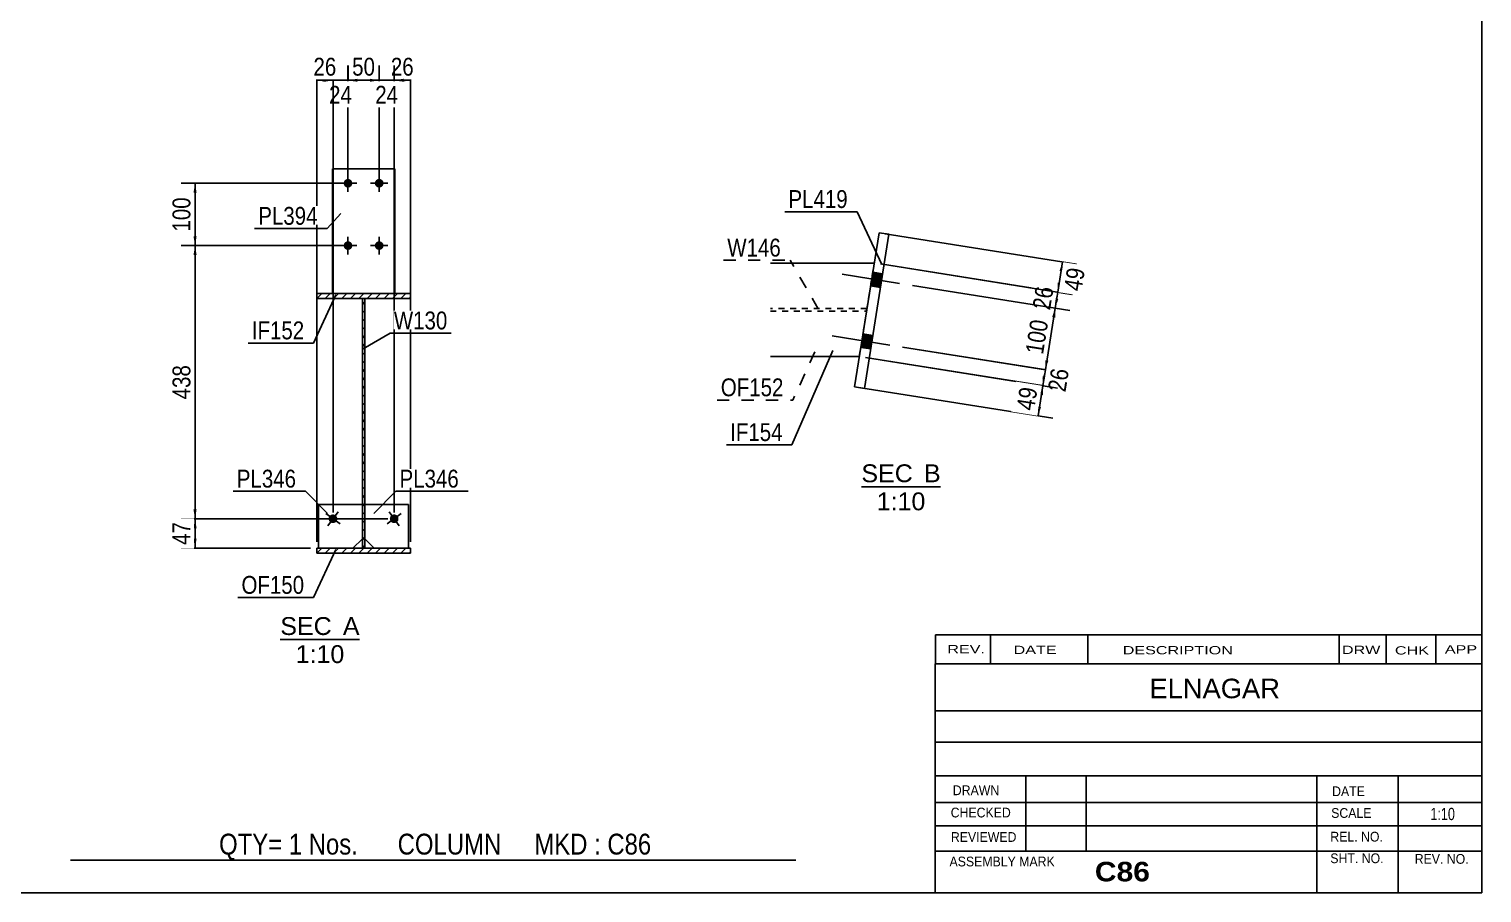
# Model space of a CAD drawing. Header units: millimetres. Extents: x -330 to 73, y -179 to 98.
# Drawn here: x -159.9 to 72.9, y -179.1 to -40.6 of the extents above; entities that cross this region are included whole.
import ezdxf

# ---------------------------------------------------------------- set-up
doc = ezdxf.new("R2010")
doc.units = ezdxf.units.MM
doc.linetypes.add('DXK_LINE_DOT1', pattern=[1.8814, 0.9407, -0.9407])
doc.linetypes.add('DXK_LINE_DOT2', pattern=[3.9198, 1.9599, -1.9599])
doc.styles.add('Arial', font='ARIAL.TTF', dxfattribs={"height": 0.2})
doc.styles.add('Arial Bold', font='ARIALBD.TTF', dxfattribs={"height": 0.2})
doc.styles.add('Arial Narrow', font='ARIALN.TTF', dxfattribs={"height": 0.2})

# ---------------------------------------------------------------- blocks, each defined once
blk = doc.blocks.new('Unknown-624482281-1210')
at = {"color": 5, "linetype": 'Continuous'}
for p, q in [((72.89, -179.06), (72.89, 97.94)), ((-327.11, -179.06), (72.89, -179.06))]:
    blk.add_line(p, q, dxfattribs=at)
blk = doc.blocks.new('Unknown-624482281-12 - 2804')
at = {"color": 1, "linetype": 'Continuous'}
blk.add_line((-119.6, -138.45), (-106.91, -138.45), dxfattribs=at)
at = {"color": 0, "linetype": 'Continuous'}
for points in [[(-111.38, -137.7), (-111.38, -134.7), (-119.6, -134.7), (-119.6, -137.7)], [(-106.91, -137.7), (-106.91, -134.7), (-109.58, -134.7), (-109.58, -137.7)], [(-109.36, -142.2), (-109.36, -139.2), (-117.14, -139.2), (-117.14, -142.2)]]:
    blk.add_wipeout(points, dxfattribs=at)
at = {"color": 136, "linetype": 'Continuous', "style": 'Arial'}
for s, height, p in [('SEC', 2.865, (-119.6, -137.7)), ('A', 2.87, (-109.58, -137.7)), ('1:10', 2.865, (-117.14, -142.2))]:
    blk.add_text(s, height=height, dxfattribs=at).set_placement(p)
blk = doc.blocks.new('Unknown-624482281-13 - 3132')
at = {"color": 1, "linetype": 'Continuous'}
blk.add_line((-26.51, -113.96), (-13.82, -113.96), dxfattribs=at)
at = {"color": 0, "linetype": 'Continuous'}
for points in [[(-18.29, -113.21), (-18.29, -110.21), (-26.51, -110.21), (-26.51, -113.21)], [(-13.82, -113.21), (-13.82, -110.21), (-16.49, -110.21), (-16.49, -113.21)], [(-16.27, -117.71), (-16.27, -114.71), (-24.06, -114.71), (-24.06, -117.71)]]:
    blk.add_wipeout(points, dxfattribs=at)
at = {"color": 136, "linetype": 'Continuous', "style": 'Arial'}
for s, height, p in [('SEC', 2.865, (-26.51, -113.21)), ('B', 2.87, (-16.49, -113.21)), ('1:10', 2.865, (-24.06, -117.71))]:
    blk.add_text(s, height=height, dxfattribs=at).set_placement(p)
blk = doc.blocks.new('Part-624482281-2821 - 2804')
at = {"color": 2, "linetype": 'Continuous'}
for p, q in [((-113.46, -116.78), (-106.46, -116.78)), ((-113.46, -116.78), (-113.46, -123.78)), ((-106.46, -122.28), (-107.96, -123.78))]:
    blk.add_line(p, q, dxfattribs=at)
at = {"color": 7, "linetype": 'DXK_LINE_DOT1'}
for p, q in [((-106.46, -116.78), (-106.46, -122.28)), ((-107.96, -123.78), (-113.46, -123.78))]:
    blk.add_line(p, q, dxfattribs=at)
blk = doc.blocks.new('Part-624482281-2806 - 2804')
at = {"linetype": 'Continuous'}
h = blk.add_hatch(dxfattribs=at)
h.set_pattern_fill('', scale=0.3, style=0, pattern_type=0)
h.set_pattern_definition([(45, (-113.7631, -124.5784), (-0.67352, 0.67352), [])])
h.paths.add_polyline_path([(-113.76, -123.78), (-113.76, -124.58), (-98.76, -124.58), (-98.76, -123.78)])
at = {"color": 2, "linetype": 'Continuous'}
for p, q in [((-113.76, -124.58), (-113.76, -123.78)), ((-113.76, -123.78), (-98.76, -123.78)), ((-98.76, -124.58), (-113.76, -124.58)), ((-98.76, -123.78), (-98.76, -124.58))]:
    blk.add_line(p, q, dxfattribs=at)
blk = doc.blocks.new('Part-624482281-2846 - 2804')
at = {"linetype": 'Continuous'}
h = blk.add_hatch(dxfattribs=at)
h.set_pattern_fill('', scale=0.3, style=0, pattern_type=0)
h.set_pattern_definition([(45, (-106.4631, -123.7784), (-0.67352, 0.67352), [])])
h.paths.add_polyline_path([(-106.46, -83.78), (-106.46, -123.78), (-106.06, -123.78), (-106.06, -83.78)])
at = {"color": 2, "linetype": 'Continuous'}
for p, q in [((-106.46, -123.78), (-106.46, -83.78)), ((-106.46, -83.78), (-106.06, -83.78)), ((-106.06, -83.78), (-106.06, -123.78)), ((-106.06, -123.78), (-106.46, -123.78))]:
    blk.add_line(p, q, dxfattribs=at)
blk = doc.blocks.new('Part-624482281-2813 - 2804')
at = {"linetype": 'Continuous'}
h = blk.add_hatch(dxfattribs=at)
h.set_pattern_fill('', scale=0.3, style=0, pattern_type=0)
h.set_pattern_definition([(45, (-113.7631, -83.7784), (-0.67352, 0.67352), [])])
h.paths.add_polyline_path([(-113.76, -82.98), (-113.76, -83.78), (-98.76, -83.78), (-98.76, -82.98)])
at = {"color": 2, "linetype": 'Continuous'}
for p, q in [((-113.76, -83.78), (-113.76, -82.98)), ((-113.76, -82.98), (-98.76, -82.98)), ((-98.76, -83.78), (-113.76, -83.78)), ((-98.76, -82.98), (-98.76, -83.78))]:
    blk.add_line(p, q, dxfattribs=at)
blk = doc.blocks.new('Part-624482281-2820 - 2804')
at = {"color": 2, "linetype": 'Continuous'}
for p, q in [((-111.26, -62.98), (-101.26, -62.98)), ((-111.26, -62.98), (-111.26, -82.98)), ((-101.26, -62.98), (-101.26, -82.98))]:
    blk.add_line(p, q, dxfattribs=at)
at = {"color": 7, "linetype": 'DXK_LINE_DOT1'}
blk.add_line((-111.26, -82.98), (-101.26, -82.98), dxfattribs=at)
blk = doc.blocks.new('Part-624482281-2824 - 2804')
at = {"color": 2, "linetype": 'Continuous'}
for p, q in [((-106.06, -116.78), (-99.06, -116.78)), ((-99.06, -116.78), (-99.06, -123.78)), ((-104.56, -123.78), (-106.06, -122.28))]:
    blk.add_line(p, q, dxfattribs=at)
at = {"color": 7, "linetype": 'DXK_LINE_DOT1'}
for p, q in [((-106.06, -122.28), (-106.06, -116.78)), ((-99.06, -123.78), (-104.56, -123.78))]:
    blk.add_line(p, q, dxfattribs=at)
blk = doc.blocks.new('Bolt-624482281-2849 - 2804')
at = {"linetype": 'Continuous'}
for points in [[(-108.06, -65.28, -1), (-109.46, -65.28, -1)], [(-103.06, -65.28, -1), (-104.46, -65.28, -1)], [(-108.06, -75.28, -1), (-109.46, -75.28, -1)], [(-103.06, -75.28, -1), (-104.46, -75.28, -1)]]:
    blk.add_hatch(color=3, dxfattribs=at).paths.add_polyline_path(points)
at = {"color": 3, "linetype": 'Continuous'}
for p, q in [((-108.76, -63.88), (-108.76, -66.68)), ((-103.76, -63.88), (-103.76, -66.68)), ((-107.36, -65.28), (-110.16, -65.28)), ((-102.36, -65.28), (-105.16, -65.28)), ((-108.76, -73.88), (-108.76, -76.68)), ((-103.76, -73.88), (-103.76, -76.68)), ((-107.36, -75.28), (-110.16, -75.28)), ((-102.36, -75.28), (-105.16, -75.28))]:
    blk.add_line(p, q, dxfattribs=at)
blk = doc.blocks.new('Bolt-624482281-2850 - 2804')
at = {"linetype": 'Continuous'}
blk.add_hatch(color=3, dxfattribs=at).paths.add_polyline_path([(-110.75, -118.51, -1), (-111.58, -119.64, -1)])
at = {"color": 3, "linetype": 'Continuous'}
for p, q in [((-112.29, -118.25), (-110.03, -119.9)), ((-110.34, -117.95), (-111.99, -120.21))]:
    blk.add_line(p, q, dxfattribs=at)
blk = doc.blocks.new('Bolt-624482281-2853 - 2804')
at = {"linetype": 'Continuous'}
blk.add_hatch(color=3, dxfattribs=at).paths.add_polyline_path([(-100.95, -119.64, -1), (-101.78, -118.51, -1)])
at = {"color": 3, "linetype": 'Continuous'}
for p, q in [((-100.23, -118.25), (-102.49, -119.9)), ((-100.54, -120.21), (-102.19, -117.95))]:
    blk.add_line(p, q, dxfattribs=at)
blk = doc.blocks.new('Part-624482281-3137 - 3132')
at = {"color": 7, "linetype": 'DXK_LINE_DOT1'}
for p, q in [((-24.46, -78.07), (-41.09, -78.07)), ((-26.85, -93.07), (-24.46, -78.07)), ((-41.09, -93.07), (-26.85, -93.07))]:
    blk.add_line(p, q, dxfattribs=at)
blk = doc.blocks.new('Part-624482281-3139 - 3132')
at = {"color": 7, "linetype": 'DXK_LINE_DOT1'}
for p, q in [((-25.69, -85.37), (-41.09, -85.37)), ((-41.09, -85.77), (-25.69, -85.77)), ((-25.69, -85.77), (-25.69, -85.37))]:
    blk.add_line(p, q, dxfattribs=at)
blk = doc.blocks.new('Part-624482281-3144 - 3132')
at = {"color": 2, "linetype": 'Continuous'}
for p, q in [((-24.46, -78.07), (-41.09, -78.07)), ((-26.85, -93.07), (-41.09, -93.07))]:
    blk.add_line(p, q, dxfattribs=at)
blk = doc.blocks.new('Part-624482281-3165 - 3132')
at = {"color": 2, "linetype": 'Continuous'}
for p, q in [((-27.62, -97.91), (-23.69, -73.22)), ((-22.11, -73.47), (-26.04, -98.16)), ((-23.69, -73.22), (-22.11, -73.47)), ((-26.04, -98.16), (-27.62, -97.91))]:
    blk.add_line(p, q, dxfattribs=at)
blk = doc.blocks.new('Bolt-624482281-3194 - 3132')
at = {"linetype": 'Continuous'}
for points in [[(-23.46, -81.97), (-23.12, -79.79), (-24.7, -79.54), (-25.04, -81.71)], [(-23.46, -81.97), (-23.12, -79.79), (-24.7, -79.54), (-25.04, -81.71)], [(-23.46, -81.97), (-23.12, -79.79), (-24.7, -79.54), (-25.04, -81.71)], [(-23.46, -81.97), (-23.12, -79.79), (-24.7, -79.54), (-25.04, -81.71)], [(-25.03, -91.84), (-24.69, -89.67), (-26.27, -89.42), (-26.62, -91.59)], [(-25.03, -91.84), (-24.69, -89.67), (-26.27, -89.42), (-26.62, -91.59)], [(-25.03, -91.84), (-24.69, -89.67), (-26.27, -89.42), (-26.62, -91.59)], [(-25.03, -91.84), (-24.69, -89.67), (-26.27, -89.42), (-26.62, -91.59)]]:
    blk.add_hatch(color=3, dxfattribs=at).paths.add_polyline_path(points)
at = {"color": 3, "linetype": 'Continuous'}
for p, q in [((-20.39, -81.34), (-29.61, -79.87)), ((-20.39, -81.34), (-29.61, -79.87)), ((-20.39, -81.34), (-29.61, -79.87)), ((-20.39, -81.34), (-29.61, -79.87)), ((-23.12, -79.79), (-24.7, -79.54)), ((-23.12, -79.79), (-24.7, -79.54)), ((-23.12, -79.79), (-24.7, -79.54)), ((-23.12, -79.79), (-24.7, -79.54)), ((-23.46, -81.97), (-25.04, -81.71)), ((-23.46, -81.97), (-25.04, -81.71)), ((-23.46, -81.97), (-25.04, -81.71)), ((-23.46, -81.97), (-25.04, -81.71)), ((-21.96, -91.22), (-31.18, -89.75)), ((-21.96, -91.22), (-31.18, -89.75)), ((-21.96, -91.22), (-31.18, -89.75)), ((-21.96, -91.22), (-31.18, -89.75)), ((-24.69, -89.67), (-26.27, -89.42)), ((-24.69, -89.67), (-26.27, -89.42)), ((-24.69, -89.67), (-26.27, -89.42)), ((-24.69, -89.67), (-26.27, -89.42)), ((-25.03, -91.84), (-26.62, -91.59)), ((-25.03, -91.84), (-26.62, -91.59)), ((-25.03, -91.84), (-26.62, -91.59)), ((-25.03, -91.84), (-26.62, -91.59))]:
    blk.add_line(p, q, dxfattribs=at)
blk = doc.blocks.new('StraightDimension-624482281-2981 - 2804')
at = {"linetype": 'Continuous'}
for points in [[(-107.26, -49.03), (-108.76, -48.78), (-107.26, -48.53)], [(-105.26, -48.53), (-103.76, -48.78), (-105.26, -49.03)]]:
    blk.add_hatch(color=7, dxfattribs=at).paths.add_polyline_path(points)
at = {"color": 7, "linetype": 'Continuous'}
for p, q in [((-108.76, -64.28), (-108.76, -46.53)), ((-103.76, -64.28), (-103.76, -46.53)), ((-108.76, -48.78), (-103.76, -48.78))]:
    blk.add_line(p, q, dxfattribs=at)
at = {"color": 0}
blk.add_wipeout([(-103.83, -48.63), (-103.83, -44.43), (-108.69, -44.43), (-108.69, -48.63)], dxfattribs=at)
at = {"color": 3, "style": 'Arial Narrow'}
blk.add_text('50', height=2.863, dxfattribs=at).set_placement((-108.09, -48.03))
blk = doc.blocks.new('StraightDimension-624482281-2979 - 2804')
at = {"linetype": 'Continuous'}
for points in [[(-99.86, -49.03), (-101.36, -48.78), (-99.86, -48.53)], [(-100.26, -48.53), (-98.76, -48.78), (-100.26, -49.03)]]:
    blk.add_hatch(color=7, dxfattribs=at).paths.add_polyline_path(points)
at = {"color": 7, "linetype": 'Continuous'}
for p, q in [((-101.36, -118.08), (-101.36, -46.53)), ((-98.76, -122.78), (-98.76, -46.53)), ((-101.36, -48.78), (-98.76, -48.78))]:
    blk.add_line(p, q, dxfattribs=at)
at = {"color": 0}
blk.add_wipeout([(-97.63, -48.63), (-97.63, -44.43), (-102.49, -44.43), (-102.49, -48.63)], dxfattribs=at)
at = {"color": 3, "style": 'Arial Narrow'}
blk.add_text('26', height=2.863, dxfattribs=at).set_placement((-101.89, -48.03))
blk = doc.blocks.new('StraightDimension-624482281-2980 - 2804')
at = {"linetype": 'Continuous'}
for points in [[(-105.26, -48.53), (-103.76, -48.78), (-105.26, -49.03)], [(-99.86, -49.03), (-101.36, -48.78), (-99.86, -48.53)]]:
    blk.add_hatch(color=7, dxfattribs=at).paths.add_polyline_path(points)
at = {"color": 7, "linetype": 'Continuous'}
for p, q in [((-103.76, -64.28), (-103.76, -46.38)), ((-101.36, -118.08), (-101.36, -46.38)), ((-103.76, -48.78), (-101.36, -48.78))]:
    blk.add_line(p, q, dxfattribs=at)
at = {"color": 0}
blk.add_wipeout([(-100.13, -53.13), (-100.13, -48.93), (-104.99, -48.93), (-104.99, -53.13)], dxfattribs=at)
at = {"color": 3, "style": 'Arial Narrow'}
blk.add_text('24', height=2.863, dxfattribs=at).set_placement((-104.39, -52.53))
blk = doc.blocks.new('StraightDimension-624482281-2982 - 2804')
at = {"linetype": 'Continuous'}
for points in [[(-112.66, -48.53), (-111.16, -48.78), (-112.66, -49.03)], [(-107.26, -49.03), (-108.76, -48.78), (-107.26, -48.53)]]:
    blk.add_hatch(color=7, dxfattribs=at).paths.add_polyline_path(points)
at = {"color": 7, "linetype": 'Continuous'}
for p, q in [((-111.16, -118.08), (-111.16, -46.38)), ((-108.76, -64.28), (-108.76, -46.38)), ((-111.16, -48.78), (-108.76, -48.78))]:
    blk.add_line(p, q, dxfattribs=at)
at = {"color": 0}
blk.add_wipeout([(-107.53, -53.13), (-107.53, -48.93), (-112.39, -48.93), (-112.39, -53.13)], dxfattribs=at)
at = {"color": 3, "style": 'Arial Narrow'}
blk.add_text('24', height=2.863, dxfattribs=at).set_placement((-111.79, -52.53))
blk = doc.blocks.new('StraightDimension-624482281-2983 - 2804')
at = {"linetype": 'Continuous'}
for points in [[(-112.26, -49.03), (-113.76, -48.78), (-112.26, -48.53)], [(-112.66, -48.53), (-111.16, -48.78), (-112.66, -49.03)]]:
    blk.add_hatch(color=7, dxfattribs=at).paths.add_polyline_path(points)
at = {"color": 7, "linetype": 'Continuous'}
for p, q in [((-113.76, -122.78), (-113.76, -46.53)), ((-111.16, -118.08), (-111.16, -46.53)), ((-113.76, -48.78), (-111.16, -48.78))]:
    blk.add_line(p, q, dxfattribs=at)
at = {"color": 0}
blk.add_wipeout([(-110.03, -48.63), (-110.03, -44.43), (-114.89, -44.43), (-114.89, -48.63)], dxfattribs=at)
at = {"color": 3, "style": 'Arial Narrow'}
blk.add_text('26', height=2.863, dxfattribs=at).set_placement((-114.29, -48.03))
blk = doc.blocks.new('StraightDimension-624482281-3000 - 2804')
at = {"linetype": 'Continuous'}
for points in [[(-133.51, -66.78), (-133.26, -65.28), (-133.01, -66.78)], [(-133.01, -73.78), (-133.26, -75.28), (-133.51, -73.78)]]:
    blk.add_hatch(color=7, dxfattribs=at).paths.add_polyline_path(points)
at = {"color": 7, "linetype": 'Continuous'}
for p, q in [((-109.76, -65.28), (-135.51, -65.28)), ((-133.26, -75.28), (-133.26, -65.28)), ((-109.76, -75.28), (-135.51, -75.28))]:
    blk.add_line(p, q, dxfattribs=at)
at = {"color": 0}
blk.add_wipeout([(-133.41, -66.94), (-137.61, -66.94), (-137.61, -73.62), (-133.41, -73.62)], dxfattribs=at)
at = {"color": 3, "style": 'Arial Narrow'}
blk.add_text('100', height=2.863, rotation=90.0002, dxfattribs=at).set_placement((-134.01, -73.02))
blk = doc.blocks.new('StraightDimension-624482281-3001 - 2804')
at = {"linetype": 'Continuous'}
for points in [[(-133.51, -76.78), (-133.26, -75.28), (-133.01, -76.78)], [(-133.01, -117.58), (-133.26, -119.08), (-133.51, -117.58)]]:
    blk.add_hatch(color=7, dxfattribs=at).paths.add_polyline_path(points)
at = {"color": 7, "linetype": 'Continuous'}
for p, q in [((-109.76, -75.28), (-135.51, -75.28)), ((-133.26, -119.08), (-133.26, -75.28)), ((-102.36, -119.08), (-135.51, -119.08))]:
    blk.add_line(p, q, dxfattribs=at)
at = {"color": 0}
blk.add_wipeout([(-133.41, -93.84), (-137.61, -93.84), (-137.61, -100.52), (-133.41, -100.52)], dxfattribs=at)
at = {"color": 3, "style": 'Arial Narrow'}
blk.add_text('438', height=2.863, rotation=90.0002, dxfattribs=at).set_placement((-134.01, -99.92))
blk = doc.blocks.new('StraightDimension-624482281-3002 - 2804')
at = {"linetype": 'Continuous'}
for points in [[(-133.51, -120.58), (-133.26, -119.08), (-133.01, -120.58)], [(-133.01, -122.28), (-133.26, -123.78), (-133.51, -122.28)]]:
    blk.add_hatch(color=7, dxfattribs=at).paths.add_polyline_path(points)
at = {"color": 7, "linetype": 'Continuous'}
for p, q in [((-102.36, -119.08), (-135.51, -119.08)), ((-133.26, -123.78), (-133.26, -119.08)), ((-114.76, -123.78), (-135.51, -123.78))]:
    blk.add_line(p, q, dxfattribs=at)
at = {"color": 0}
blk.add_wipeout([(-133.41, -119), (-137.61, -119), (-137.61, -123.86), (-133.41, -123.86)], dxfattribs=at)
at = {"color": 3, "style": 'Arial Narrow'}
blk.add_text('47', height=2.863, rotation=90.0002, dxfattribs=at).set_placement((-134.01, -123.26))
blk = doc.blocks.new('StraightDimension-624482281-3771 - 3132')
at = {"linetype": 'Continuous'}
for points in [[(4.45, -84.18), (4.93, -82.74), (4.94, -84.26)], [(5.01, -83.86), (4.52, -85.3), (4.51, -83.78)]]:
    blk.add_hatch(color=7, dxfattribs=at).paths.add_polyline_path(points)
at = {"color": 7, "linetype": 'Continuous'}
for p, q in [((-23.48, -78.22), (7.3, -83.12)), ((-18.35, -81.66), (6.89, -85.68)), ((4.52, -85.3), (4.93, -82.74))]:
    blk.add_line(p, q, dxfattribs=at)
at = {"color": 0}
blk.add_wipeout([(4.96, -81.6), (0.81, -80.94), (0.05, -85.74), (4.2, -86.4)], dxfattribs=at)
at = {"color": 3, "style": 'Arial Narrow'}
blk.add_text('26', height=2.863, rotation=80.9647, dxfattribs=at).set_placement((3.7, -85.71))
blk = doc.blocks.new('StraightDimension-624482281-3770 - 3132')
at = {"linetype": 'Continuous'}
for points in [[(5.22, -79.34), (5.7, -77.9), (5.71, -79.42)], [(5.41, -81.3), (4.93, -82.74), (4.92, -81.22)]]:
    blk.add_hatch(color=7, dxfattribs=at).paths.add_polyline_path(points)
at = {"color": 7, "linetype": 'Continuous'}
for p, q in [((-22.71, -73.38), (7.92, -78.25)), ((-23.48, -78.22), (7.15, -83.09)), ((4.93, -82.74), (5.7, -77.9))]:
    blk.add_line(p, q, dxfattribs=at)
at = {"color": 0}
blk.add_wipeout([(9.99, -78.6), (5.85, -77.94), (5.08, -82.74), (9.23, -83.4)], dxfattribs=at)
at = {"color": 3, "style": 'Arial Narrow'}
blk.add_text('49', height=2.863, rotation=80.9647, dxfattribs=at).set_placement((8.73, -82.71))
blk = doc.blocks.new('StraightDimension-624482281-3772 - 3132')
at = {"linetype": 'Continuous'}
for points in [[(4.04, -86.74), (4.52, -85.3), (4.54, -86.82)], [(3.44, -93.74), (2.95, -95.18), (2.94, -93.66)]]:
    blk.add_hatch(color=7, dxfattribs=at).paths.add_polyline_path(points)
at = {"color": 7, "linetype": 'Continuous'}
for p, q in [((-18.35, -81.66), (6.89, -85.68)), ((2.95, -95.18), (4.52, -85.3)), ((-19.92, -91.54), (5.32, -95.55))]:
    blk.add_line(p, q, dxfattribs=at)
at = {"color": 0}
blk.add_wipeout([(4.12, -86.92), (-0.03, -86.26), (-1.08, -92.86), (3.07, -93.52)], dxfattribs=at)
at = {"color": 3, "style": 'Arial Narrow'}
blk.add_text('100', height=2.863, rotation=80.9647, dxfattribs=at).set_placement((2.57, -92.83))
blk = doc.blocks.new('StraightDimension-624482281-3773 - 3132')
at = {"linetype": 'Continuous'}
for points in [[(2.47, -96.62), (2.95, -95.18), (2.97, -96.7)], [(3.03, -96.3), (2.55, -97.74), (2.54, -96.22)]]:
    blk.add_hatch(color=7, dxfattribs=at).paths.add_polyline_path(points)
at = {"color": 7, "linetype": 'Continuous'}
for p, q in [((-19.92, -91.54), (5.18, -95.53)), ((-25.86, -93.22), (4.77, -98.09)), ((2.55, -97.74), (2.95, -95.18))]:
    blk.add_line(p, q, dxfattribs=at)
at = {"color": 0}
blk.add_wipeout([(7.43, -94.74), (3.28, -94.08), (2.52, -98.88), (6.66, -99.54)], dxfattribs=at)
at = {"color": 3, "style": 'Arial Narrow'}
blk.add_text('26', height=2.863, rotation=80.9647, dxfattribs=at).set_placement((6.17, -98.85))
blk = doc.blocks.new('StraightDimension-624482281-3774 - 3132')
at = {"linetype": 'Continuous'}
for points in [[(2.06, -99.18), (2.55, -97.74), (2.56, -99.26)], [(2.26, -101.14), (1.78, -102.58), (1.76, -101.06)]]:
    blk.add_hatch(color=7, dxfattribs=at).paths.add_polyline_path(points)
at = {"color": 7, "linetype": 'Continuous'}
for p, q in [((-25.86, -93.22), (4.92, -98.12)), ((1.78, -102.58), (2.55, -97.74)), ((-26.63, -98.07), (4.15, -102.96))]:
    blk.add_line(p, q, dxfattribs=at)
at = {"color": 0}
blk.add_wipeout([(2.39, -97.74), (-1.75, -97.08), (-2.52, -101.88), (1.63, -102.54)], dxfattribs=at)
at = {"color": 3, "style": 'Arial Narrow'}
blk.add_text('49', height=2.863, rotation=80.9647, dxfattribs=at).set_placement((1.13, -101.85))
blk = doc.blocks.new('CBS_CALLOFF-624482281-5373')
at = {"color": 7, "linetype": 'Continuous'}
blk.add_line((-153.23, -173.79), (-37, -173.81), dxfattribs=at)
at = {"color": 3, "linetype": 'Continuous', "style": 'Arial Narrow'}
blk.add_text('QTY= 1 Nos.      COLUMN     MKD : C86', height=3.3405, dxfattribs=at).set_placement((-129.41, -172.9))
blk = doc.blocks.new('CBS_NAME_BLOG-624482281-5374')
at = {"color": 7, "linetype": 'Continuous'}
for p, q in [((-14.7, -142.31), (72.82, -142.31)), ((-14.7, -179.02), (-14.7, -142.31)), ((-14.7, -149.84), (72.82, -149.84)), ((-14.63, -154.9), (72.89, -154.9)), ((-14.7, -160.27), (72.82, -160.27)), ((-0.18, -172.37), (-0.18, -160.28)), ((9.51, -172.35), (9.51, -160.28)), ((46.42, -179.02), (46.42, -160.29)), ((59.47, -179.02), (59.47, -160.27)), ((-14.69, -164.57), (72.89, -164.55)), ((-14.7, -168.32), (72.82, -168.32)), ((-14.7, -172.36), (72.82, -172.36)), ((-14.7, -179.06), (72.89, -179.06))]:
    blk.add_line(p, q, dxfattribs=at)
at = {"color": 3, "linetype": 'Continuous', "style": 'Arial'}
blk.add_text('ELNAGAR', height=3.133, dxfattribs=at).set_placement((19.62, -147.84))
at = {"color": 3, "linetype": 'Continuous'}
for s, height, style, width, p in [('DRAWN', 1.566, 'Arial', 0.9, (-11.87, -163.38)), ('DATE', 1.566, 'Arial', 0.9, (48.89, -163.54)), ('CHECKED', 1.566, 'Arial', 0.9, (-12.21, -166.95)), ('SCALE', 1.566, 'Arial', 0.9, (48.74, -167.02)), ('1:10', 1.957, 'Arial Narrow', 0.9, (64.63, -167.37)), ('REVIEWED', 1.566, 'Arial', 0.9, (-12.18, -170.87)), ('REL. NO.', 1.566, 'Arial', 0.9, (48.6, -170.82)), ('ASSEMBLY MARK', 1.5663, 'Arial', 0.9, (-12.4, -174.8)), ('C86', 3.131, 'Arial Bold', 1.1, (10.88, -177.2)), ('SHT. NO.', 1.566, 'Arial', 0.9, (48.6, -174.28)), ('REV. NO.', 1.566, 'Arial', 0.9, (62.12, -174.38))]:
    blk.add_text(s, height=height, dxfattribs=dict(at, style=style, width=width)).set_placement(p)
blk = doc.blocks.new('CBS_REVISION-624482281-5375')
at = {"color": 7, "linetype": 'Continuous'}
for p, q in [((-14.62, -137.68), (72.88, -137.68)), ((-14.62, -137.68), (-14.62, -142.31)), ((-5.82, -137.68), (-5.82, -142.31)), ((9.77, -137.68), (9.77, -142.24)), ((50.03, -137.68), (50.03, -142.31)), ((57.57, -137.68), (57.57, -142.31)), ((65.52, -137.68), (65.52, -142.31)), ((-14.62, -142.31), (72.88, -142.31))]:
    blk.add_line(p, q, dxfattribs=at)
at = {"color": 7, "style": 'Arial Narrow', "width": 1.7}
for s, height, p in [('REV.', 1.326, (-12.75, -140.63)), ('DATE', 1.326, (-2.13, -140.75)), ('DESCRIPTION', 1.3257, (15.35, -140.8)), ('DRW', 1.326, (50.46, -140.74)), ('CHK', 1.326, (58.95, -140.83)), ('APP', 1.326, (66.95, -140.67))]:
    blk.add_text(s, height=height, dxfattribs=at).set_placement(p)
blk = doc.blocks.new('Mark-624482281-2884 - 2804')
at = {"color": 7, "linetype": 'Continuous'}
blk.add_line((-109.88, -70.12), (-112.12, -72.54), dxfattribs=at)
at = {"color": 0}
blk.add_wipeout([(-113.62, -71.94), (-113.62, -68.94), (-123.13, -68.94), (-123.13, -71.94)], dxfattribs=at)
blk.add_wipeout([(-113.62, -71.94), (-113.62, -68.94), (-123.13, -68.94), (-123.13, -71.94)], dxfattribs=at)
at = {"color": 7, "linetype": 'Continuous'}
blk.add_line((-123.73, -72.54), (-112.12, -72.54), dxfattribs=at)
at = {"color": 3, "style": 'Arial Narrow'}
blk.add_text('PL394', height=2.863, dxfattribs=at).set_placement((-123.13, -71.94))
blk = doc.blocks.new('Mark-624482281-2878 - 2804')
at = {"color": 7, "linetype": 'Continuous'}
blk.add_line((-110.73, -123.97), (-114.27, -131.7), dxfattribs=at)
at = {"color": 0}
blk.add_wipeout([(-115.77, -131.1), (-115.77, -128.1), (-125.82, -128.1), (-125.82, -131.1)], dxfattribs=at)
blk.add_wipeout([(-115.77, -131.1), (-115.77, -128.1), (-125.82, -128.1), (-125.82, -131.1)], dxfattribs=at)
at = {"color": 7, "linetype": 'Continuous'}
blk.add_line((-126.42, -131.7), (-114.27, -131.7), dxfattribs=at)
at = {"color": 3, "style": 'Arial Narrow'}
blk.add_text('OF150', height=2.863, dxfattribs=at).set_placement((-125.82, -131.1))
blk = doc.blocks.new('Mark-624482281-2881 - 2804')
at = {"color": 7, "linetype": 'Continuous'}
blk.add_line((-110.73, -83.17), (-114.27, -90.9), dxfattribs=at)
at = {"color": 0}
blk.add_wipeout([(-115.77, -90.3), (-115.77, -87.3), (-124.17, -87.3), (-124.17, -90.3)], dxfattribs=at)
blk.add_wipeout([(-115.77, -90.3), (-115.77, -87.3), (-124.17, -87.3), (-124.17, -90.3)], dxfattribs=at)
at = {"color": 7, "linetype": 'Continuous'}
blk.add_line((-124.77, -90.9), (-114.27, -90.9), dxfattribs=at)
at = {"color": 3, "style": 'Arial Narrow'}
blk.add_text('IF152', height=2.863, dxfattribs=at).set_placement((-124.17, -90.3))
blk = doc.blocks.new('Mark-624482281-2887 - 2804')
at = {"color": 7, "linetype": 'Continuous'}
blk.add_line((-112.03, -118.21), (-115.57, -114.67), dxfattribs=at)
at = {"color": 0}
blk.add_wipeout([(-117.07, -114.07), (-117.07, -111.07), (-126.57, -111.07), (-126.57, -114.07)], dxfattribs=at)
blk.add_wipeout([(-117.07, -114.07), (-117.07, -111.07), (-126.57, -111.07), (-126.57, -114.07)], dxfattribs=at)
at = {"color": 7, "linetype": 'Continuous'}
blk.add_line((-127.17, -114.67), (-115.57, -114.67), dxfattribs=at)
at = {"color": 3, "style": 'Arial Narrow'}
blk.add_text('PL346', height=2.863, dxfattribs=at).set_placement((-126.57, -114.07))
blk = doc.blocks.new('Mark-624482281-2890 - 2804')
at = {"color": 0}
blk.add_wipeout([(-90.99, -114.07), (-90.99, -111.07), (-100.5, -111.07), (-100.5, -114.07)], dxfattribs=at)
blk.add_wipeout([(-90.99, -114.07), (-90.99, -111.07), (-100.5, -111.07), (-100.5, -114.07)], dxfattribs=at)
at = {"color": 7, "linetype": 'Continuous'}
for p, q in [((-104.63, -118.21), (-101.1, -114.67)), ((-101.1, -114.67), (-89.49, -114.67))]:
    blk.add_line(p, q, dxfattribs=at)
at = {"color": 3, "style": 'Arial Narrow'}
blk.add_text('PL346', height=2.863, dxfattribs=at).set_placement((-100.5, -114.07))
blk = doc.blocks.new('Mark-624482281-2893 - 2804')
at = {"color": 0}
blk.add_wipeout([(-92.84, -88.71), (-92.84, -85.71), (-101.42, -85.71), (-101.42, -88.71)], dxfattribs=at)
blk.add_wipeout([(-92.84, -88.71), (-92.84, -85.71), (-101.42, -85.71), (-101.42, -88.71)], dxfattribs=at)
at = {"color": 7, "linetype": 'Continuous'}
for p, q in [((-106.35, -91.81), (-102.02, -89.31)), ((-102.02, -89.31), (-92.24, -89.31))]:
    blk.add_line(p, q, dxfattribs=at)
at = {"color": 3, "style": 'Arial Narrow'}
blk.add_text('W130', height=2.863, dxfattribs=at).set_placement((-101.42, -88.71))
blk = doc.blocks.new('Mark-624482281-3207 - 3132')
at = {"color": 7, "linetype": 'DXK_LINE_DOT2'}
blk.add_line((-33.95, -92.29), (-37.49, -100.03), dxfattribs=at)
at = {"color": 0}
blk.add_wipeout([(-38.99, -99.43), (-38.99, -96.43), (-49.04, -96.43), (-49.04, -99.43)], dxfattribs=at)
blk.add_wipeout([(-38.99, -99.43), (-38.99, -96.43), (-49.04, -96.43), (-49.04, -99.43)], dxfattribs=at)
at = {"color": 7, "linetype": 'DXK_LINE_DOT2'}
blk.add_line((-49.64, -100.03), (-37.49, -100.03), dxfattribs=at)
at = {"color": 3, "style": 'Arial Narrow'}
blk.add_text('OF152', height=2.863, dxfattribs=at).set_placement((-49.04, -99.43))
blk = doc.blocks.new('Mark-624482281-3210 - 3132')
at = {"color": 7, "linetype": 'DXK_LINE_DOT2'}
blk.add_line((-33.42, -85.42), (-37.92, -77.63), dxfattribs=at)
at = {"color": 0}
blk.add_wipeout([(-39.42, -77.03), (-39.42, -74.03), (-48, -74.03), (-48, -77.03)], dxfattribs=at)
blk.add_wipeout([(-39.42, -77.03), (-39.42, -74.03), (-48, -74.03), (-48, -77.03)], dxfattribs=at)
at = {"color": 7, "linetype": 'DXK_LINE_DOT2'}
blk.add_line((-48.6, -77.63), (-37.92, -77.63), dxfattribs=at)
at = {"color": 3, "style": 'Arial Narrow'}
blk.add_text('W146', height=2.863, dxfattribs=at).set_placement((-48, -77.03))
blk = doc.blocks.new('Mark-624482281-3213 - 3132')
at = {"color": 7, "linetype": 'Continuous'}
blk.add_line((-31.11, -92.1), (-37.64, -107.21), dxfattribs=at)
at = {"color": 0}
blk.add_wipeout([(-39.14, -106.61), (-39.14, -103.61), (-47.54, -103.61), (-47.54, -106.61)], dxfattribs=at)
blk.add_wipeout([(-39.14, -106.61), (-39.14, -103.61), (-47.54, -103.61), (-47.54, -106.61)], dxfattribs=at)
at = {"color": 7, "linetype": 'Continuous'}
blk.add_line((-48.14, -107.21), (-37.64, -107.21), dxfattribs=at)
at = {"color": 3, "style": 'Arial Narrow'}
blk.add_text('IF154', height=2.863, dxfattribs=at).set_placement((-47.54, -106.61))
blk = doc.blocks.new('Mark-624482281-3216 - 3132')
at = {"color": 7, "linetype": 'Continuous'}
blk.add_line((-23.26, -78.33), (-27.19, -69.85), dxfattribs=at)
at = {"color": 0}
blk.add_wipeout([(-28.69, -69.25), (-28.69, -66.25), (-38.2, -66.25), (-38.2, -69.25)], dxfattribs=at)
blk.add_wipeout([(-28.69, -69.25), (-28.69, -66.25), (-38.2, -66.25), (-38.2, -69.25)], dxfattribs=at)
at = {"color": 7, "linetype": 'Continuous'}
blk.add_line((-38.8, -69.85), (-27.19, -69.85), dxfattribs=at)
at = {"color": 3, "style": 'Arial Narrow'}
blk.add_text('PL419', height=2.863, dxfattribs=at).set_placement((-38.2, -69.25))

msp = doc.modelspace()

# ---------------------------------------------------------------- block references
for name in ['Unknown-624482281-1210', 'Part-624482281-2820 - 2804', 'Bolt-624482281-2849 - 2804', 'Part-624482281-3165 - 3132', 'Part-624482281-3137 - 3132', 'Part-624482281-3144 - 3132', 'Bolt-624482281-3194 - 3132', 'Part-624482281-2813 - 2804', 'Part-624482281-2846 - 2804', 'Part-624482281-3139 - 3132', 'Part-624482281-2821 - 2804', 'Bolt-624482281-2850 - 2804', 'Part-624482281-2824 - 2804', 'Bolt-624482281-2853 - 2804', 'Part-624482281-2806 - 2804', 'CBS_REVISION-624482281-5375', 'CBS_NAME_BLOG-624482281-5374', 'CBS_CALLOFF-624482281-5373']:
    msp.add_blockref(name, (0, 0))

# ---------------------------------------------------------------- next in the draw order: block references
for name in ['StraightDimension-624482281-2981 - 2804', 'StraightDimension-624482281-2979 - 2804', 'Mark-624482281-3210 - 3132', 'StraightDimension-624482281-3771 - 3132', 'Mark-624482281-3207 - 3132', 'Unknown-624482281-13 - 3132', 'Unknown-624482281-12 - 2804']:
    msp.add_blockref(name, (0, 0))

# ---------------------------------------------------------------- next in the draw order: block references
for name in ['StraightDimension-624482281-2982 - 2804', 'StraightDimension-624482281-2980 - 2804', 'StraightDimension-624482281-3770 - 3132', 'Mark-624482281-3213 - 3132']:
    msp.add_blockref(name, (0, 0))

# ---------------------------------------------------------------- next in the draw order: block references
for name in ['StraightDimension-624482281-2983 - 2804', 'Mark-624482281-3216 - 3132', 'StraightDimension-624482281-3772 - 3132']:
    msp.add_blockref(name, (0, 0))

# ---------------------------------------------------------------- next in the draw order: block references
for name in ['StraightDimension-624482281-3000 - 2804', 'StraightDimension-624482281-3773 - 3132']:
    msp.add_blockref(name, (0, 0))

# ---------------------------------------------------------------- next in the draw order: block references
for name in ['Mark-624482281-2884 - 2804', 'StraightDimension-624482281-3001 - 2804', 'StraightDimension-624482281-3774 - 3132']:
    msp.add_blockref(name, (0, 0))

# ---------------------------------------------------------------- next in the draw order: block references
for name in ['Mark-624482281-2881 - 2804', 'Mark-624482281-2893 - 2804', 'StraightDimension-624482281-3002 - 2804']:
    msp.add_blockref(name, (0, 0))

# ---------------------------------------------------------------- next in the draw order: block references
for name in ['Mark-624482281-2887 - 2804', 'Mark-624482281-2890 - 2804', 'Mark-624482281-2878 - 2804']:
    msp.add_blockref(name, (0, 0))

doc.saveas('drawing.dxf')
